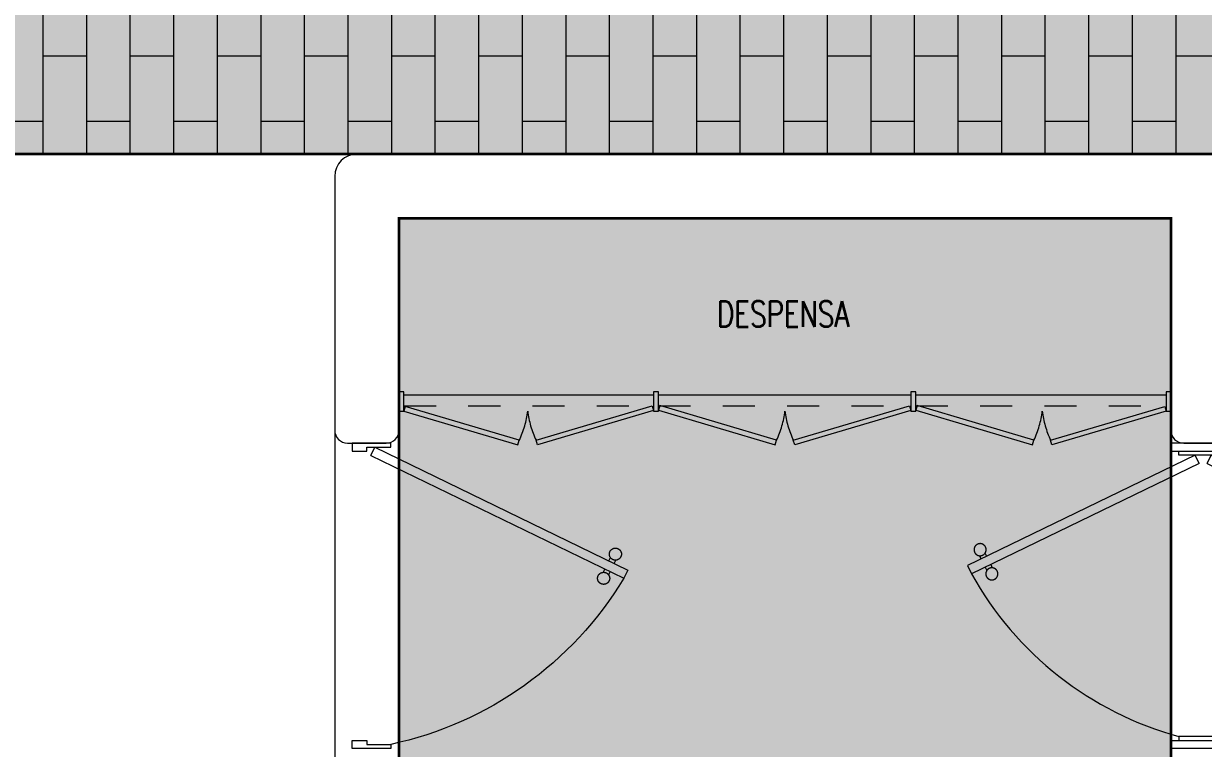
# Model space of a CAD drawing. Header units: metres. Extents: x 8 to 2416, y -346 to 476.
# Drawn here: x 134.4 to 138.068, y -108.88 to -106.624 of the extents above; entities that cross this region are included whole.
import ezdxf

# ---------------------------------------------------------------- set-up
doc = ezdxf.new("R2010")
doc.units = ezdxf.units.M
doc.linetypes.add('0', pattern=[0])
doc.linetypes.add('DASHED', pattern=[0.75, 0.5, -0.25])
doc.layers.get('0').update_dxf_attribs({"color": 250, "linetype": '0', "lineweight": 20})
for name, color, linetype, lineweight in [('A-DOOR', 35, 'Continuous', 5), ('A-WALL', 250, 'Continuous', 20), ('baños', 140, 'Continuous', 0), ('MOB FIJOS', 251, 'Continuous', 0), ('piso', 253, 'Continuous', 0), ('PLAFON', 253, 'Continuous', 5), ('PLAFON-MADERA', 33, 'Continuous', 5), ('PROYECCION', 9, 'DASHED', 0), ('textos', 7, 'Continuous', 0)]:
    doc.layers.add(name, color=color, linetype=linetype, lineweight=lineweight)
doc.layers.add('hatch piso', color=253, linetype='Continuous', lineweight=0, transparency=0.7)
doc.styles.add('Arch-Dim', font='romans.shx', dxfattribs={"width": 0.75})

# ---------------------------------------------------------------- blocks, each defined once
blk = doc.blocks.new('puerta 1.00')
at = {"layer": 'A-DOOR'}
for p, q in [((-0.15, -0.0125), (-0.9369, -0.3949)), ((-0.1376, -0.038), (-0.15, -0.0125)), ((-0.1376, -0.038), (-0.9245, -0.4204)), ((-0.8946, -0.3743), (-0.8996, -0.3641)), ((-0.8777, -0.3661), (-0.8826, -0.3559)), ((-0.9369, -0.3949), (-0.9245, -0.4204)), ((-0.8822, -0.3998), (-0.8772, -0.4101)), ((-0.8653, -0.3916), (-0.8603, -0.4018))]:
    blk.add_line(p, q, dxfattribs=at)
for points in [[(-0.08, 0), (-0.08, -0.025), (-0.125, -0.025), (-0.125, -0.0125), (-0.2, -0.0125), (-0.2, 0), (-0.08, 0)], [(-0.08, -0.95), (-0.08, -0.925), (-0.125, -0.925), (-0.125, -0.9375), (-0.2, -0.9375), (-0.2, -0.95), (-0.08, -0.95)]]:
    blk.add_lwpolyline(points, dxfattribs=at)
blk.add_arc((0.0366, 0.1602), 1.1229, 211.1336, 257.8343, dxfattribs=at)
for points in [[(-0.8982, -0.3642), (-0.9033, -0.3642), (-0.912, -0.3591), (-0.917, -0.3504), (-0.917, -0.3403), (-0.912, -0.3316), (-0.9033, -0.3265), (-0.8932, -0.3265), (-0.8844, -0.3316), (-0.8794, -0.3403), (-0.8794, -0.3504), (-0.8844, -0.3591), (-0.8932, -0.3642), (-0.8982, -0.3642)], [(-0.8617, -0.4394), (-0.8667, -0.4394), (-0.8754, -0.4344), (-0.8805, -0.4256), (-0.8805, -0.4156), (-0.8754, -0.4068), (-0.8667, -0.4018), (-0.8566, -0.4018), (-0.8479, -0.4068), (-0.8428, -0.4156), (-0.8428, -0.4257), (-0.8479, -0.4344), (-0.8566, -0.4394), (-0.8617, -0.4394)]]:
    blk.add_open_spline(points, degree=2, dxfattribs=at)
blk = doc.blocks.new('A$C0952172f')
at = {"layer": 'A-DOOR'}
for p, q in [((0.569, 1.4639), (0.5435, 1.4515)), ((0.887, 0.7445), (0.5435, 1.4515)), ((0.9125, 0.7569), (0.569, 1.4639)), ((0.564, 1.4092), (0.5538, 1.4042)), ((0.5895, 1.4216), (0.5997, 1.4265)), ((0.5977, 1.4046), (0.608, 1.4096)), ((0.5723, 1.3923), (0.562, 1.3873)), ((0.887, 0.7445), (0.9125, 0.7569)), ((0.887, 0.7193), (0.5435, 0.0124)), ((0.9125, 0.707), (0.569, 0)), ((0.887, 0.7193), (0.9125, 0.707)), ((0.5723, 0.0716), (0.562, 0.0766)), ((0.564, 0.0547), (0.5538, 0.0597)), ((0.5895, 0.0423), (0.5997, 0.0374)), ((0.5977, 0.0592), (0.608, 0.0543)), ((0.569, 0), (0.5435, 0.0124))]:
    blk.add_line(p, q, dxfattribs=at)
for points in [[(0, 0.8319), (0.025, 0.8319), (0.025, 0.6319), (0, 0.6319)], [(0.95, 0.8319), (0.925, 0.8319), (0.925, 0.6319), (0.95, 0.6319)], [(0.0375, 0.8069), (0.025, 0.8069), (0.025, 0.6569), (0.0375, 0.6569)], [(0.9125, 0.8069), (0.925, 0.8069), (0.925, 0.6569), (0.9125, 0.6569)]]:
    blk.add_lwpolyline(points, close=True, dxfattribs=at)
for centre, start, end in [((1.0509, 0.5323), 118.902, 164.8359), ((1.0509, 0.9316), 195.1641, 241.098)]:
    blk.add_arc(centre, 1.05, start, end, dxfattribs=at)
for points in [[(0.5997, 1.4252), (0.5997, 1.4303), (0.6047, 1.439), (0.6135, 1.444), (0.6236, 1.444), (0.6323, 1.439), (0.6373, 1.4302), (0.6373, 1.4202), (0.6323, 1.4114), (0.6236, 1.4064), (0.6135, 1.4064), (0.6047, 1.4114), (0.5997, 1.4202), (0.5997, 1.4252)], [(0.5244, 1.3886), (0.5244, 1.3937), (0.5295, 1.4024), (0.5382, 1.4075), (0.5483, 1.4074), (0.557, 1.4024), (0.5621, 1.3937), (0.5621, 1.3836), (0.557, 1.3748), (0.5483, 1.3698), (0.5382, 1.3698), (0.5295, 1.3749), (0.5244, 1.3836), (0.5244, 1.3886)], [(0.5244, 0.0753), (0.5244, 0.0702), (0.5295, 0.0615), (0.5382, 0.0564), (0.5483, 0.0564), (0.557, 0.0615), (0.5621, 0.0702), (0.5621, 0.0803), (0.557, 0.089), (0.5483, 0.0941), (0.5382, 0.0941), (0.5295, 0.089), (0.5244, 0.0803), (0.5244, 0.0753)], [(0.5997, 0.0387), (0.5997, 0.0336), (0.6047, 0.0249), (0.6135, 0.0199), (0.6236, 0.0199), (0.6323, 0.0249), (0.6373, 0.0337), (0.6373, 0.0437), (0.6323, 0.0525), (0.6236, 0.0575), (0.6135, 0.0575), (0.6047, 0.0525), (0.5997, 0.0437), (0.5997, 0.0387)]]:
    blk.add_open_spline(points, degree=2, dxfattribs=at)
blk = doc.blocks.new('PL BASE 1N NASAS 09')
at = {"layer": 'A-WALL'}
for p, q in [((-106.3611, -49.2497), (-100.0011, -49.2497)), ((-106.4311, -49.3197), (-106.4311, -50.1097)), ((-106.2311, -49.4497), (-106.2311, -50.1097)), ((-106.2311, -49.4497), (-103.8311, -49.4497)), ((-103.8311, -49.4497), (-103.8311, -50.1097)), ((-106.3911, -50.1497), (-106.2711, -50.1497)), ((-103.7911, -50.1497), (-103.6711, -50.1497))]:
    blk.add_line(p, q, dxfattribs=at)
for centre, radius, start, end in [((-106.3611, -49.3197), 0.07, 90, 180), ((-106.3911, -50.1097), 0.04, 180, 270), ((-106.2711, -50.1097), 0.04, 270, 0), ((-103.7911, -50.1097), 0.04, 180, 270)]:
    blk.add_arc(centre, radius, start, end, dxfattribs=at)
at = {"layer": 'MOB FIJOS'}
for points in [[(-106.2161, -49.9897), (-106.2311, -49.9897), (-106.2311, -50.0497), (-106.2161, -50.0497)], [(-105.4244, -49.9897), (-105.4394, -49.9897), (-105.4394, -50.0497), (-105.4244, -50.0497)], [(-104.6244, -49.9897), (-104.6394, -49.9897), (-104.6394, -50.0497), (-104.6244, -50.0497)], [(-103.8311, -49.9897), (-103.8461, -49.9897), (-103.8461, -50.0497), (-103.8311, -50.0497)], [(-106.2118, -50.0353), (-106.2161, -50.0497), (-105.8614, -50.1549), (-105.8571, -50.1406)], [(-105.4437, -50.0335), (-105.4395, -50.0479), (-105.8008, -50.1549), (-105.8051, -50.1406)], [(-105.4201, -50.0329), (-105.4243, -50.0473), (-105.0614, -50.1549), (-105.0571, -50.1406)], [(-104.6437, -50.0334), (-104.6394, -50.0478), (-105.0008, -50.1549), (-105.0051, -50.1406)], [(-104.6199, -50.0329), (-104.6242, -50.0473), (-104.2614, -50.1549), (-104.2571, -50.1406)], [(-103.8503, -50.0353), (-103.8461, -50.0497), (-104.2008, -50.1549), (-104.2051, -50.1406)]]:
    blk.add_lwpolyline(points, close=True, dxfattribs=at)
at = {"layer": 'piso'}
for p, q in [((-106.3611, -49.2497), (-111.8711, -49.2497)), ((-106.2161, -49.9997), (-105.4394, -49.9997)), ((-105.4244, -49.9997), (-104.6394, -49.9997)), ((-104.6244, -49.9997), (-103.8461, -49.9997)), ((-106.4311, -50.1097), (-106.4311, -51.1397))]:
    blk.add_line(p, q, dxfattribs=at)
at = {"layer": 'PROYECCION', "color": 252, "linetype": 'DASHED', "ltscale": 0.1}
for p, q in [((-106.2161, -50.0331), (-105.4394, -50.0331)), ((-105.4244, -50.0331), (-104.6394, -50.0331)), ((-104.6244, -50.0331), (-103.8461, -50.0331))]:
    blk.add_line(p, q, dxfattribs=at)
for centre, start, end in [((-106.1217, -50.0156), 334.7316, 353.3114), ((-105.5404, -50.0156), 186.6886, 205.2684), ((-105.3217, -50.0156), 334.7316, 353.3114), ((-104.7404, -50.0156), 186.6886, 205.2684), ((-104.5217, -50.0156), 334.7316, 353.3114), ((-103.9404, -50.0156), 186.6886, 205.2684)]:
    blk.add_arc(centre, 0.2927, start, end, dxfattribs=at)
at = {"color": 1, "rotation": 90}
blk.add_blockref('A$C0952172f', (-102.9991, -51.0997), dxfattribs=at)
at = {"layer": 'A-DOOR', "xscale": -1}
blk.add_blockref('puerta 1.00', (-106.4565, -50.1497), dxfattribs=at)
at = {"layer": 'textos', "insert": (-105.2428, -49.7874), "char_height": 0.08, "attachment_point": 7, "style": 'Arch-Dim'}
blk.add_mtext_dynamic_manual_height_columns('DESPENSA', width=1.167714, gutter_width=1, heights=[0], dxfattribs=at)
blk = doc.blocks.new('PL MUEBLES 1N NASAS 09')
at = {"layer": 'hatch piso'}
h = blk.add_hatch(dxfattribs=at)
h.set_pattern_fill('AR-BRSTD', color=256, scale=0.002, angle=-90)
h.set_pattern_definition([(270, (-8.74588, 232.01007), (0.1354836, -2e-17), []), (0, (-8.74588, 232.01007), (0.1354836, 0.2032), [0.1354836, -0.1354836])])
edge = h.paths.add_edge_path()
edge.add_line((62.3305, 47.1481), (63.2305, 47.1481))
edge.add_line((63.2305, 47.1481), (63.2305, 48.4481))
edge.add_line((63.2305, 48.4481), (56.5331, 48.4481))
edge.add_line((56.5331, 48.4481), (56.5331, 48.2731))
edge.add_line((56.5331, 48.2731), (56.3831, 48.2731))
edge.add_line((56.3831, 48.2731), (56.3831, 48.4536))
edge.add_line((56.3831, 48.4536), (54.5879, 48.4536))
edge.add_line((54.5879, 48.4536), (54.5879, 46.9481))
edge.add_line((54.5879, 46.9481), (55.8257, 46.9481))
edge.add_arc((55.8755, 46.9973), 0.07, 180, 224.6727, ccw=False)
edge.add_line((55.8055, 46.9973), (55.8055, 47.1073))
edge.add_arc((55.8755, 47.1073), 0.07, 90, 180, ccw=False)
edge.add_line((55.8755, 47.1773), (55.9855, 47.1773))
edge.add_arc((55.9855, 47.1073), 0.07, 0, 90, ccw=False)
edge.add_line((56.0555, 47.1073), (56.0555, 46.9973))
edge.add_arc((55.9855, 46.9973), 0.07, -44.6727, 0, ccw=False)
edge.add_line((56.0353, 46.9481), (59.0257, 46.9481))
edge.add_arc((59.0755, 46.9973), 0.07, 180, 224.6728, ccw=False)
edge.add_line((59.0055, 46.9973), (59.0055, 47.1073))
edge.add_arc((59.0755, 47.1073), 0.07, 90, 180, ccw=False)
edge.add_line((59.0755, 47.1773), (59.1855, 47.1773))
edge.add_arc((59.1855, 47.1073), 0.07, 0, 90, ccw=False)
edge.add_line((59.2555, 47.1073), (59.2555, 46.9973))
edge.add_arc((59.1855, 46.9973), 0.07, -90, 0, ccw=False)
edge.add_line((59.1855, 46.9273), (59.0755, 46.9273))
edge.add_arc((59.0755, 46.9973), 0.07, 229.9948, 270, ccw=False)
edge.add_line((59.0305, 46.9437), (59.0305, 44.972))
edge.add_arc((59.0755, 44.9184), 0.07, 90, 130.0052, ccw=False)
edge.add_line((59.0755, 44.9884), (59.1855, 44.9884))
edge.add_arc((59.1855, 44.9184), 0.07, 0, 90, ccw=False)
edge.add_line((59.2555, 44.9184), (59.2555, 44.8084))
edge.add_arc((59.1855, 44.8084), 0.07, -90, 0, ccw=False)
edge.add_line((59.1855, 44.7384), (59.0755, 44.7384))
edge.add_arc((59.0755, 44.8084), 0.07, 229.9948, 270, ccw=False)
edge.add_line((59.0305, 44.7548), (59.0305, 41.172))
edge.add_arc((59.0755, 41.1184), 0.07, 90, 130.0052, ccw=False)
edge.add_line((59.0755, 41.1884), (59.1855, 41.1884))
edge.add_arc((59.1855, 41.1184), 0.07, 0, 90, ccw=False)
edge.add_line((59.2555, 41.1184), (59.2555, 41.0084))
edge.add_arc((59.1855, 41.0084), 0.07, -90, 0, ccw=False)
edge.add_line((59.1855, 40.9384), (59.0755, 40.9384))
edge.add_arc((59.0755, 41.0084), 0.07, 180, 270, ccw=False)
edge.add_line((59.0055, 41.0084), (59.0055, 41.1184))
edge.add_arc((59.0755, 41.1184), 0.07, 149.8481, 180, ccw=False)
edge.add_line((59.0149, 41.1535), (56.0391, 41.1535))
edge.add_arc((55.9855, 41.1085), 0.07, 0, 40.0052, ccw=False)
edge.add_line((56.0555, 41.1085), (56.0555, 40.9985))
edge.add_arc((55.9855, 40.9985), 0.07, -90, 0, ccw=False)
edge.add_line((55.9855, 40.9285), (55.8755, 40.9285))
edge.add_arc((55.8755, 40.9985), 0.07, 180, 270, ccw=False)
edge.add_line((55.8055, 40.9985), (55.8055, 41.1085))
edge.add_arc((55.8755, 41.1085), 0.07, 139.9948, 180, ccw=False)
edge.add_line((55.8219, 41.1535), (50.4363, 41.1535))
edge.add_arc((50.3827, 41.1085), 0.07, 0, 40.0052, ccw=False)
edge.add_line((50.4527, 41.1085), (50.4527, 40.9985))
edge.add_arc((50.3827, 40.9985), 0.07, -90, 0, ccw=False)
edge.add_line((50.3827, 40.9285), (50.2727, 40.9285))
edge.add_arc((50.2727, 40.9985), 0.07, 180, 270, ccw=False)
edge.add_line((50.2027, 40.9985), (50.2027, 41.1085))
edge.add_arc((50.2727, 41.1085), 0.07, 139.9948, 180, ccw=False)
edge.add_line((50.2191, 41.1535), (46.4305, 41.1535))
edge.add_line((46.4305, 41.1535), (46.4305, 40.9535))
edge.add_line((46.4305, 40.9535), (44.3305, 40.9535))
edge.add_line((44.3305, 40.9535), (44.3305, 39.3536))
edge.add_line((44.3305, 39.3536), (47.8305, 39.3536))
edge.add_line((47.8305, 39.3536), (47.8305, 38.9536))
edge.add_line((47.8305, 38.9536), (62.3305, 38.9536))
edge.add_line((62.3305, 38.9536), (62.3305, 47.1481))
at = {"layer": 'baños'}
blk.add_blockref('PL BASE 1N NASAS 09', (162.2615, 88.2033), dxfattribs=at)

msp = doc.modelspace()

# ---------------------------------------------------------------- hatches: boundary and pattern name
at = {"layer": 'PLAFON', "transparency": 33554477}
h = msp.add_hatch(color=256, dxfattribs=at)
h.dxf.hatch_style = 1
edge = h.paths.add_edge_path()
edge.add_line((134.1171, -97.53), (134.1171, -98.83))
edge.add_line((134.1171, -98.83), (135.3579, -98.83))
edge.add_arc((135.4115, -98.8751), 0.07, 90, 139.9562, ccw=False)
edge.add_line((135.4115, -98.8051), (135.5215, -98.8051))
edge.add_arc((135.5215, -98.8751), 0.07, 40.0438, 90, ccw=False)
edge.add_line((135.5751, -98.83), (138.5335, -98.83))
edge.add_arc((138.5871, -98.8751), 0.07, 90, 139.9562, ccw=False)
edge.add_line((138.5871, -98.8051), (138.6971, -98.8051))
edge.add_arc((138.6971, -98.8751), 0.07, 0, 90, ccw=False)
edge.add_line((138.7671, -98.8751), (138.7671, -98.9851))
edge.add_arc((138.666, -98.9698), 0.1022, 316.2226, 351.4105, ccw=False)
edge.add_line((138.7398, -99.0405), (138.743, -101.0222))
edge.add_arc((138.6653, -101.0894), 0.1028, 8.0839, 40.8516, ccw=False)
edge.add_line((138.7671, -101.075), (138.7671, -101.185))
edge.add_arc((138.6697, -101.172), 0.0982, 316.8264, 352.407, ccw=False)
edge.add_line((138.7413, -101.2392), (138.7415, -104.821))
edge.add_arc((138.6694, -104.8882), 0.0986, 7.634, 42.9653, ccw=False)
edge.add_line((138.7671, -104.8751), (138.7671, -104.9851))
edge.add_arc((138.6971, -104.9851), 0.07, 270, 360, ccw=False)
edge.add_line((138.6971, -105.0551), (138.5871, -105.0551))
edge.add_arc((138.6099, -104.9374), 0.1198, 229.811, 259.0301, ccw=False)
edge.add_line((138.5325, -105.029), (135.5777, -105.0275))
edge.add_arc((135.5221, -104.9851), 0.07, 270, 322.6627, ccw=False)
edge.add_line((135.5221, -105.0551), (135.4121, -105.0551))
edge.add_arc((135.4121, -104.9851), 0.07, 218.2225, 270, ccw=False)
edge.add_line((135.3571, -105.0284), (129.9742, -105.0284))
edge.add_arc((129.9193, -104.9851), 0.07, 270, 321.7274, ccw=False)
edge.add_line((129.9193, -105.0551), (129.8093, -105.0551))
edge.add_arc((129.8093, -104.9851), 0.07, 220.021, 270, ccw=False)
edge.add_line((129.7557, -105.0301), (125.9624, -105.0301))
edge.add_line((125.9624, -105.0301), (125.8971, -105.0301))
edge.add_line((125.8971, -105.0301), (123.9171, -105.0301))
edge.add_arc((123.9171, -105.0801), 0.05, 90, 180)
edge.add_line((123.8671, -105.0801), (123.8671, -106.58))
edge.add_arc((123.9171, -106.58), 0.05, 180, 270)
edge.add_line((123.9171, -106.63), (127.2971, -106.63))
edge.add_arc((127.2971, -106.7), 0.07, 0, 90, ccw=False)
edge.add_line((127.3671, -106.7), (127.3671, -107.03))
edge.add_line((127.3671, -107.03), (129.8971, -107.03))
edge.add_line((129.8971, -107.03), (141.7971, -107.03))
edge.add_arc((141.7971, -106.96), 0.07, 270, 360)
edge.add_line((141.8671, -106.96), (141.8671, -98.9))
edge.add_line((141.8671, -98.9), (141.9371, -98.83))
edge.add_line((141.9371, -98.83), (142.6971, -98.83))
edge.add_line((142.6971, -98.83), (142.7671, -98.76))
edge.add_line((142.7671, -98.76), (142.7671, -97.6))
edge.add_arc((142.6971, -97.6), 0.07, 0, 90)
edge.add_line((142.6971, -97.53), (141.6471, -97.53))
edge.add_line((141.6471, -97.53), (134.1171, -97.53))
h = msp.add_hatch(color=256, dxfattribs=at)
h.dxf.hatch_style = 1
edge = h.paths.add_edge_path()
edge.add_line((137.9671, -107.23), (136.671, -107.23))
edge.add_line((136.671, -107.23), (135.6164, -107.23))
edge.add_line((135.6164, -107.23), (135.5671, -107.23))
edge.add_line((135.5671, -107.23), (135.5671, -112.76))
edge.add_arc((135.6371, -112.76), 0.07, 180, 270)
edge.add_line((135.6371, -112.83), (137.8921, -112.833))
edge.add_arc((137.8921, -112.758), 0.075, 270, 358.4168)
edge.add_line((137.9671, -112.76), (137.9671, -107.23))

# ---------------------------------------------------------------- linework, layer by layer
at = {"layer": 'PLAFON-MADERA', "const_width": 0.008}
msp.add_lwpolyline([(125.9624, -105.0301), (125.8971, -105.0301), (123.9171, -105.0301, 0.414214), (123.8671, -105.0801), (123.8671, -106.58, 0.414214), (123.9171, -106.63), (127.2971, -106.63, -0.414214), (127.3671, -106.7), (127.3671, -107.03), (129.8971, -107.03), (141.7971, -107.03, 0.414214), (141.8671, -106.96), (141.8671, -98.9), (141.9371, -98.83), (142.6971, -98.83), (142.7671, -98.76), (142.7671, -97.6, 0.414214), (142.6971, -97.53), (141.6471, -97.53), (134.1171, -97.53)], format="xyb", dxfattribs=at)
msp.add_lwpolyline([(137.9671, -107.23), (136.671, -107.23), (135.6164, -107.23), (135.5671, -107.23), (135.5671, -112.76, 0.414214), (135.6371, -112.83), (137.8921, -112.833, 0.406143), (137.9671, -112.76)], format="xyb", close=True, dxfattribs=at)

# ---------------------------------------------------------------- block references
msp.add_blockref('PL MUEBLES 1N NASAS 09', (79.5366, -145.9836))

doc.saveas('drawing.dxf')
